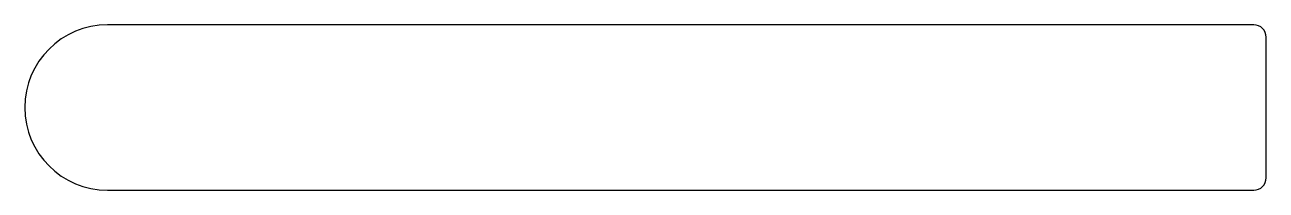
# Model space of a CAD drawing. Extents: x 467.6 to 497.6, y 593.9 to 597.9.
import ezdxf

# ---------------------------------------------------------------- set-up
doc = ezdxf.new("R2010")
doc.units = 0
doc.layers.add('KOERPERKANTE', color=1, linetype='CONTINUOUS')

msp = doc.modelspace()

# ---------------------------------------------------------------- linework, layer by layer
at = {"layer": 'KOERPERKANTE', "color": 0}
for p, q in [((497.339, 597.948), (469.639, 597.948)), ((497.639, 594.248), (497.639, 597.648)), ((469.639, 593.948), (497.339, 593.948))]:
    msp.add_line(p, q, dxfattribs=at)
for centre, radius, start, end in [((469.639, 595.948), 2, 90, 180), ((497.339, 597.648), 0.3, 360, 90), ((469.639, 595.948), 2, 180, 270), ((497.339, 594.248), 0.3, 270, 0)]:
    msp.add_arc(centre, radius, start, end, dxfattribs=at)

doc.saveas('drawing.dxf')
